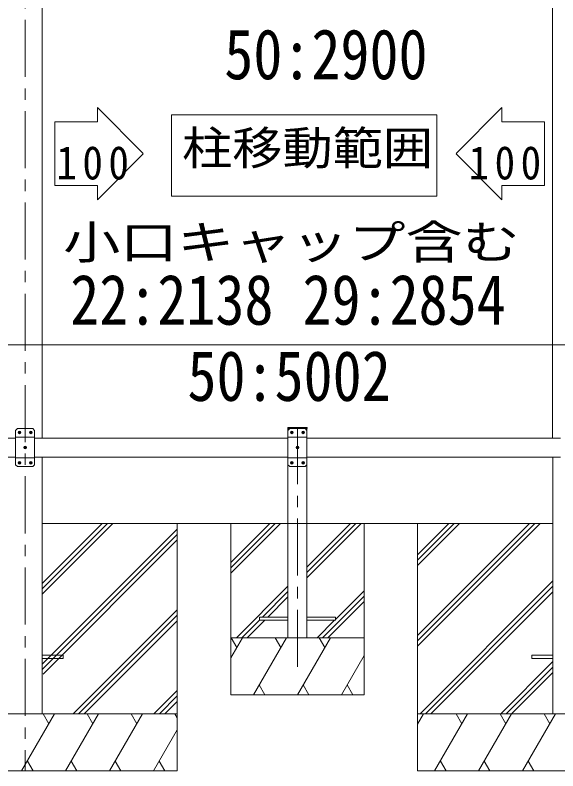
# Model space of a CAD drawing. Units: millimetres, scale not verified. Extents: x -8432 to 28176, y -5820 to 5820.
# Drawn here: x 22095 to 23522, y -3412 to -1425 of the extents above; entities that cross this region are included whole.
import ezdxf
from ezdxf.enums import TextEntityAlignment as Align

# ---------------------------------------------------------------- set-up
doc = ezdxf.new("R2010")
doc.units = ezdxf.units.MM
doc.header["$LTSCALE"] = 30
doc.linetypes.add('CHAIN1', pattern=[8, 5, -1, 1, -1])
for name, color, linetype, lineweight in [('0-0_0', 7, 'Continuous', 9), ('0-1_本体', 5, 'CHAIN1', 9), ('0-3_ELV2', 4, 'Continuous', 9), ('0-6_OTH_LINE', 6, 'Continuous', 9), ('0-7_SHAPE', 7, 'Continuous', 9)]:
    doc.layers.add(name, color=color, linetype=linetype, lineweight=lineweight)
doc.styles.add('ＭＳ ゴシック', font='')
doc.styles.get('ＭＳ ゴシック').set_extended_font_data('MS Gothic')

msp = doc.modelspace()

# ---------------------------------------------------------------- linework, layer by layer
at = {"layer": '0-0_0'}
for p, q in [((22165.99, -2762.41), (23507.99, -2762.41)), ((22165.99, -2948.04), (22351.62, -2762.41)), ((22165.99, -2933.89), (22337.47, -2762.41)), ((22165.99, -2919.75), (22323.33, -2762.41)), ((22165.99, -3131.88), (22520.79, -2777.09)), ((22520.79, -2762.41), (22520.79, -3412.41)), ((22661.98, -2762.41), (22661.98, -3212.41)), ((22661.98, -2864.75), (22764.33, -2762.41)), ((22661.98, -2878.9), (22778.48, -2762.41)), ((22661.98, -2893.04), (22792.62, -2762.41)), ((22861.98, -2905.17), (23004.75, -2762.41)), ((22861.98, -2891.03), (22990.61, -2762.41)), ((22861.98, -2876.89), (22976.47, -2762.41)), ((23011.98, -3212.41), (23011.98, -2762.41)), ((23152.79, -3056.58), (23446.96, -2762.41)), ((23152.79, -3070.73), (23461.11, -2762.41)), ((23152.79, -3084.87), (23475.25, -2762.41)), ((23152.79, -2872.74), (23263.12, -2762.41)), ((23152.79, -2858.59), (23248.97, -2762.41)), ((23152.79, -2844.45), (23234.83, -2762.41)), ((22165.99, -3146.02), (22520.79, -2791.23)), ((22168.25, -3157.91), (22520.79, -2805.37)), ((23159.15, -3262.35), (23507.59, -2913.92)), ((22676.46, -3062.41), (22811.98, -2926.89)), ((22936.98, -3014.02), (23011.98, -2939.02)), ((23173.29, -3262.35), (23507.59, -2928.06)), ((22744.61, -3008.41), (22811.98, -2941.03)), ((22758.75, -3008.41), (22811.98, -2955.17)), ((22902.74, -3062.41), (23011.98, -2953.16)), ((23187.44, -3262.35), (23507.59, -2942.2)), ((22916.88, -3062.41), (23011.98, -2967.3)), ((22247.65, -3262.35), (22520.79, -2989.22)), ((22261.79, -3262.35), (22520.79, -3003.36)), ((22275.94, -3262.35), (22520.79, -3017.5)), ((22690.6, -3062.41), (22736.98, -3016.03)), ((22704.75, -3062.41), (22750.75, -3016.41)), ((22888.6, -3062.41), (22934.6, -3016.41)), ((22661.98, -3115.52), (22692.65, -3062.41)), ((22661.98, -3062.41), (23011.98, -3062.41)), ((22677.65, -3088.39), (22662.65, -3062.41)), ((22721.52, -3212.41), (22808.12, -3062.41)), ((22793.12, -3088.39), (22778.12, -3062.41)), ((22836.99, -3212.41), (22923.59, -3062.41)), ((22908.59, -3088.39), (22893.59, -3062.41)), ((22952.46, -3212.41), (23011.98, -3109.3)), ((23371.28, -3262.35), (23507.59, -3126.05)), ((23385.43, -3262.35), (23507.59, -3140.19)), ((23399.57, -3262.35), (23507.59, -3154.33)), ((22736.52, -3186.43), (22751.52, -3212.41)), ((22851.99, -3186.43), (22866.99, -3212.41)), ((22967.46, -3186.43), (22982.46, -3212.41)), ((22459.78, -3262.35), (22520.79, -3201.35)), ((22473.93, -3262.35), (22520.79, -3215.49)), ((22661.98, -3212.41), (23011.98, -3212.41)), ((22488.07, -3262.35), (22520.79, -3229.63)), ((22520.79, -3262.41), (21720.79, -3262.41)), ((22111.94, -3412.41), (22198.54, -3262.41)), ((22183.54, -3288.39), (22168.54, -3262.4)), ((22227.41, -3412.41), (22314.01, -3262.41)), ((22299.01, -3288.39), (22284.01, -3262.41)), ((22342.88, -3412.41), (22429.48, -3262.41)), ((22399.48, -3262.41), (22414.48, -3288.39)), ((22514.95, -3262.41), (22520.79, -3272.51)), ((23952.79, -3262.41), (23152.79, -3262.41)), ((23152.79, -3289.91), (23168.66, -3262.41)), ((23197.53, -3412.41), (23284.13, -3262.41)), ((23269.13, -3288.39), (23254.13, -3262.41)), ((23313, -3412.41), (23399.6, -3262.41)), ((23384.6, -3288.39), (23369.6, -3262.41)), ((23428.47, -3412.41), (23515.07, -3262.41)), ((23500.07, -3288.39), (23485.07, -3262.41)), ((22458.35, -3412.41), (22520.79, -3304.27)), ((22126.94, -3386.43), (22141.94, -3412.41)), ((22242.41, -3386.43), (22257.41, -3412.41)), ((22357.88, -3386.43), (22372.88, -3412.41)), ((22473.35, -3386.43), (22488.35, -3412.41)), ((23212.53, -3386.43), (23227.53, -3412.41)), ((23328, -3386.43), (23343, -3412.41)), ((23443.47, -3386.43), (23458.47, -3412.41))]:
    msp.add_line(p, q, dxfattribs=at)
for points in [[(21720.79, -2762.41), (21720.79, -3412.41), (22520.79, -3412.41)], [(23152.79, -2762.41), (23152.79, -3412.41), (23952.79, -3412.41)]]:
    msp.add_lwpolyline(points, dxfattribs=at)
at = {"layer": '0-1_本体'}
for p, q in [((22120.99, -238), (22120.99, -3412.41)), ((22836.99, -3138.96), (22836.98, -2480.09))]:
    msp.add_line(p, q, dxfattribs=at)
at = {"layer": '0-3_ELV2'}
for p, q in [((22166.19, -633.41), (22166.19, -2537.41)), ((23507.79, -633.41), (23507.79, -2537.41)), ((22095.99, -2517.41), (22095.99, -2607.41)), ((22104.73, -2521.99), (22103.89, -2521.99)), ((22107.25, -2522.83), (22108.09, -2522.83)), ((22134.73, -2521.99), (22133.89, -2521.99)), ((22137.25, -2522.83), (22138.09, -2522.83)), ((22140.99, -2512.41), (22145.99, -2517.41)), ((22145.99, -2607.41), (22145.99, -2517.41)), ((22811.69, -2512.41), (22811.79, -2510.35)), ((22862.29, -2512.41), (22811.69, -2512.41)), ((22811.98, -3062.41), (22811.98, -2512.41)), ((22811.98, -2517.41), (22811.98, -2607.41)), ((22861.18, -2509.41), (22812.79, -2509.41)), ((22820.72, -2521.99), (22819.88, -2521.99)), ((22823.24, -2522.83), (22824.08, -2522.83)), ((22850.72, -2521.99), (22849.88, -2521.99)), ((22853.24, -2522.83), (22854.08, -2522.83)), ((22856.98, -2512.41), (22861.98, -2517.41)), ((22861.98, -2607.41), (22861.98, -2517.41)), ((22861.99, -3062.41), (22861.99, -2512.41)), ((22862.29, -2512.41), (22862.18, -2510.35)), ((21419.99, -2537.41), (22095.99, -2537.41)), ((22145.99, -2535.11), (22095.99, -2535.11)), ((22811.98, -2537.41), (22145.99, -2537.41)), ((22861.98, -2535.11), (22811.98, -2535.11)), ((23527.99, -2537.41), (22861.98, -2537.41)), ((22119.73, -2561.99), (22118.89, -2561.99)), ((22122.25, -2562.83), (22123.09, -2562.83)), ((22835.72, -2561.99), (22834.88, -2561.99)), ((22838.24, -2562.83), (22839.08, -2562.83)), ((21419.99, -2587.41), (22095.99, -2587.41)), ((22145.99, -2589.71), (22095.99, -2589.71)), ((22104.73, -2601.99), (22103.89, -2601.99)), ((22107.25, -2602.83), (22108.09, -2602.83)), ((22134.73, -2601.99), (22133.89, -2601.99)), ((22137.25, -2602.83), (22138.09, -2602.83)), ((22145.99, -2587.41), (22811.98, -2587.41)), ((22165.99, -2587.41), (22165.99, -3262.41)), ((22861.98, -2589.71), (22811.98, -2589.71)), ((22820.72, -2601.99), (22819.88, -2601.99)), ((22823.24, -2602.83), (22824.08, -2602.83)), ((22850.72, -2601.99), (22849.88, -2601.99)), ((22853.24, -2602.83), (22854.08, -2602.83)), ((22861.99, -2587.41), (23527.99, -2587.41)), ((23507.99, -2587.41), (23507.99, -3262.41)), ((22100.99, -2612.41), (22095.99, -2607.41)), ((22816.98, -2612.41), (22811.98, -2607.41)), ((22811.98, -3008.41), (22736.98, -3008.41)), ((22861.98, -3016.41), (22936.98, -3016.41)), ((22165.99, -3107.91), (22220.79, -3107.91)), ((22165.99, -3116.91), (22220.79, -3116.91)), ((22220.79, -3107.91), (22220.79, -3116.91)), ((23452.79, -3107.91), (23452.79, -3116.91)), ((23452.79, -3107.91), (23507.59, -3107.91)), ((23452.79, -3116.91), (23507.59, -3116.91))]:
    msp.add_line(p, q, dxfattribs=at)
for points in [[(22140.99, -2512.41), (22100.99, -2512.41), (22095.99, -2517.41)], [(22103.89, -2521.99), (22103.89, -2522.83), (22104.73, -2522.83)], [(22106.41, -2521.15), (22106.41, -2520.31), (22105.57, -2520.31), (22105.57, -2521.15)], [(22108.09, -2522.83), (22108.09, -2521.99), (22107.25, -2521.99)], [(22133.89, -2521.99), (22133.89, -2522.83), (22134.73, -2522.83)], [(22136.41, -2521.15), (22136.41, -2520.31), (22135.57, -2520.31), (22135.57, -2521.15)], [(22138.09, -2522.83), (22138.09, -2521.99), (22137.25, -2521.99)], [(22856.98, -2512.41), (22816.98, -2512.41), (22811.98, -2517.41)], [(22819.88, -2521.99), (22819.88, -2522.83), (22820.72, -2522.83)], [(22822.4, -2521.15), (22822.4, -2520.31), (22821.56, -2520.31), (22821.56, -2521.15)], [(22824.08, -2522.83), (22824.08, -2521.99), (22823.24, -2521.99)], [(22849.88, -2521.99), (22849.88, -2522.83), (22850.72, -2522.83)], [(22852.4, -2521.15), (22852.4, -2520.31), (22851.56, -2520.31), (22851.56, -2521.15)], [(22854.08, -2522.83), (22854.08, -2521.99), (22853.24, -2521.99)], [(22105.57, -2523.67), (22105.57, -2524.51), (22106.41, -2524.51), (22106.41, -2523.67)], [(22135.57, -2523.67), (22135.57, -2524.51), (22136.41, -2524.51), (22136.41, -2523.67)], [(22821.56, -2523.67), (22821.56, -2524.51), (22822.4, -2524.51), (22822.4, -2523.67)], [(22851.56, -2523.67), (22851.56, -2524.51), (22852.4, -2524.51), (22852.4, -2523.67)], [(22118.89, -2561.99), (22118.89, -2562.83), (22119.73, -2562.83)], [(22121.41, -2561.15), (22121.41, -2560.31), (22120.57, -2560.31), (22120.57, -2561.15)], [(22123.09, -2562.83), (22123.09, -2561.99), (22122.25, -2561.99)], [(22834.88, -2561.99), (22834.88, -2562.83), (22835.72, -2562.83)], [(22837.4, -2561.15), (22837.4, -2560.31), (22836.56, -2560.31), (22836.56, -2561.15)], [(22839.08, -2562.83), (22839.08, -2561.99), (22838.24, -2561.99)], [(22120.57, -2563.67), (22120.57, -2564.51), (22121.41, -2564.51), (22121.41, -2563.67)], [(22836.56, -2563.67), (22836.56, -2564.51), (22837.4, -2564.51), (22837.4, -2563.67)], [(22103.89, -2601.99), (22103.89, -2602.83), (22104.73, -2602.83)], [(22106.41, -2601.15), (22106.41, -2600.31), (22105.57, -2600.31), (22105.57, -2601.15)], [(22108.09, -2602.83), (22108.09, -2601.99), (22107.25, -2601.99)], [(22133.89, -2601.99), (22133.89, -2602.83), (22134.73, -2602.83)], [(22136.41, -2601.15), (22136.41, -2600.31), (22135.57, -2600.31), (22135.57, -2601.15)], [(22138.09, -2602.83), (22138.09, -2601.99), (22137.25, -2601.99)], [(22819.88, -2601.99), (22819.88, -2602.83), (22820.72, -2602.83)], [(22822.4, -2601.15), (22822.4, -2600.31), (22821.56, -2600.31), (22821.56, -2601.15)], [(22824.08, -2602.83), (22824.08, -2601.99), (22823.24, -2601.99)], [(22849.88, -2601.99), (22849.88, -2602.83), (22850.72, -2602.83)], [(22852.4, -2601.15), (22852.4, -2600.31), (22851.56, -2600.31), (22851.56, -2601.15)], [(22854.08, -2602.83), (22854.08, -2601.99), (22853.24, -2601.99)], [(22100.99, -2612.41), (22140.99, -2612.41), (22145.99, -2607.41)], [(22105.57, -2603.67), (22105.57, -2604.51), (22106.41, -2604.51), (22106.41, -2603.67)], [(22135.57, -2603.67), (22135.57, -2604.51), (22136.41, -2604.51), (22136.41, -2603.67)], [(22816.98, -2612.41), (22856.98, -2612.41), (22861.98, -2607.41)], [(22821.56, -2603.67), (22821.56, -2604.51), (22822.4, -2604.51), (22822.4, -2603.67)], [(22851.56, -2603.67), (22851.56, -2604.51), (22852.4, -2604.51), (22852.4, -2603.67)], [(22736.98, -3008.41), (22736.98, -3016.41), (22811.98, -3016.41)], [(22936.98, -3016.41), (22936.98, -3008.41), (22861.98, -3008.41)]]:
    msp.add_lwpolyline(points, dxfattribs=at)
for centre in [(22105.99, -2522.41), (22135.99, -2522.41), (22821.98, -2522.41), (22851.98, -2522.41), (22120.99, -2562.41), (22836.98, -2562.41), (22105.99, -2602.41), (22135.99, -2602.41), (22821.98, -2602.41), (22851.98, -2602.41)]:
    msp.add_circle(centre, 3.5, dxfattribs=at)
for centre, radius, start, end in [((22104.73, -2521.15), 0.84, 270, 0), ((22104.73, -2523.67), 0.84, 0, 90), ((22107.25, -2521.15), 0.84, 180, 270), ((22107.25, -2523.67), 0.84, 90, 180), ((22134.73, -2521.15), 0.84, 270, 0), ((22134.73, -2523.67), 0.84, 0, 90), ((22137.25, -2521.15), 0.84, 180, 270), ((22137.25, -2523.67), 0.84, 90, 180), ((22812.79, -2510.41), 1, 90, 176.99994), ((22820.72, -2521.15), 0.84, 270, 0), ((22820.72, -2523.67), 0.84, 0, 90), ((22823.24, -2521.15), 0.84, 180, 270), ((22823.24, -2523.67), 0.84, 90, 180), ((22850.72, -2521.15), 0.84, 270, 0), ((22850.72, -2523.67), 0.84, 0, 90), ((22853.24, -2521.15), 0.84, 180, 270), ((22853.24, -2523.67), 0.84, 90, 180), ((22861.18, -2510.41), 1, 3.00011, 90), ((22119.73, -2561.15), 0.84, 270, 0), ((22119.73, -2563.67), 0.84, 0, 90), ((22122.25, -2561.15), 0.84, 180, 270), ((22122.25, -2563.67), 0.84, 90, 180), ((22835.72, -2561.15), 0.84, 270, 0), ((22835.72, -2563.67), 0.84, 0, 90), ((22838.24, -2561.15), 0.84, 180, 270), ((22838.24, -2563.67), 0.84, 90, 180), ((22104.73, -2601.15), 0.84, 270, 0), ((22104.73, -2603.67), 0.84, 0, 90), ((22107.25, -2601.15), 0.84, 180, 270), ((22107.25, -2603.67), 0.84, 90, 180), ((22134.73, -2601.15), 0.84, 270, 0), ((22134.73, -2603.67), 0.84, 0, 90), ((22137.25, -2601.15), 0.84, 180, 270), ((22137.25, -2603.67), 0.84, 90, 180), ((22820.72, -2601.15), 0.84, 270, 0), ((22820.72, -2603.67), 0.84, 0, 90), ((22823.24, -2601.15), 0.84, 180, 270), ((22823.24, -2603.67), 0.84, 90, 180), ((22850.72, -2601.15), 0.84, 270, 0), ((22850.72, -2603.67), 0.84, 0, 90), ((22853.24, -2601.15), 0.84, 180, 270), ((22853.24, -2603.67), 0.84, 90, 180)]:
    msp.add_arc(centre, radius, start, end, dxfattribs=at)
at = {"layer": '0-6_OTH_LINE', "color": 7}
for p, q in [((22310.95, -1668.24), (22310.95, -1705.87)), ((22310.95, -1668.24), (22431.18, -1789.45)), ((23374.07, -1668.24), (23253.84, -1789.45)), ((23374.07, -1668.24), (23374.07, -1705.87)), ((22505.71, -1687.67), (23203.26, -1687.67)), ((22505.71, -1901.74), (22505.71, -1687.67)), ((23203.26, -1687.67), (23203.26, -1901.74)), ((22310.95, -1911.28), (22431.18, -1790.07)), ((23374.07, -1911.28), (23253.84, -1790.07)), ((22310.95, -1873.65), (22198.73, -1873.65)), ((22310.95, -1873.65), (22310.95, -1911.28)), ((23374.07, -1873.65), (23486.3, -1873.65)), ((23374.07, -1873.65), (23374.07, -1911.28)), ((23203.26, -1901.74), (22505.71, -1901.74))]:
    msp.add_line(p, q, dxfattribs=at)
at = {"layer": '0-6_OTH_LINE'}
msp.add_line((21409.99, -2292.15), (24263.99, -2292.15), dxfattribs=at)
at = {"layer": '0-6_OTH_LINE', "color": 7}
for points in [[(22310.95, -1705.87), (22198.73, -1705.87), (22198.73, -1873.65)], [(23374.07, -1705.87), (23486.3, -1705.87), (23486.3, -1873.65)]]:
    msp.add_lwpolyline(points, dxfattribs=at)

# ---------------------------------------------------------------- texts
at = {"layer": '0-6_OTH_LINE', "color": 7, "style": 'ＭＳ ゴシック', "width": 0.85}
for s, p in [('50:2900', (22644.59, -1633.74)), ('22:2138 29:2854 ', (22239.56, -2279.04)), ('50:5002', (22547.78, -2479.36))]:
    msp.add_text(s, height=132, dxfattribs=at).set_placement(p, align=Align.BOTTOM_LEFT)
at = {"layer": '0-6_OTH_LINE', "color": 3, "style": 'ＭＳ ゴシック', "width": 1.1}
msp.add_text('柱移動範囲', height=87.98, dxfattribs=at).set_placement((22533.59, -1845.29), align=Align.BOTTOM_LEFT)
at = {"layer": '0-6_OTH_LINE', "color": 3, "char_height": 87.98, "attachment_point": 7, "style": 'ＭＳ ゴシック'}
for insert in [(22203.22, -1858.89), (23286.81, -1858.89)]:
    msp.add_mtext('\\T1.27;\\W0.9;100', dxfattribs=dict(at, insert=insert))
at = {"layer": '0-7_SHAPE', "style": 'ＭＳ ゴシック', "width": 1.25}
msp.add_text('小口キャップ含む', height=87.98, dxfattribs=at).set_placement((22221.01, -2092.73), align=Align.BOTTOM_LEFT)

doc.saveas('drawing.dxf')
